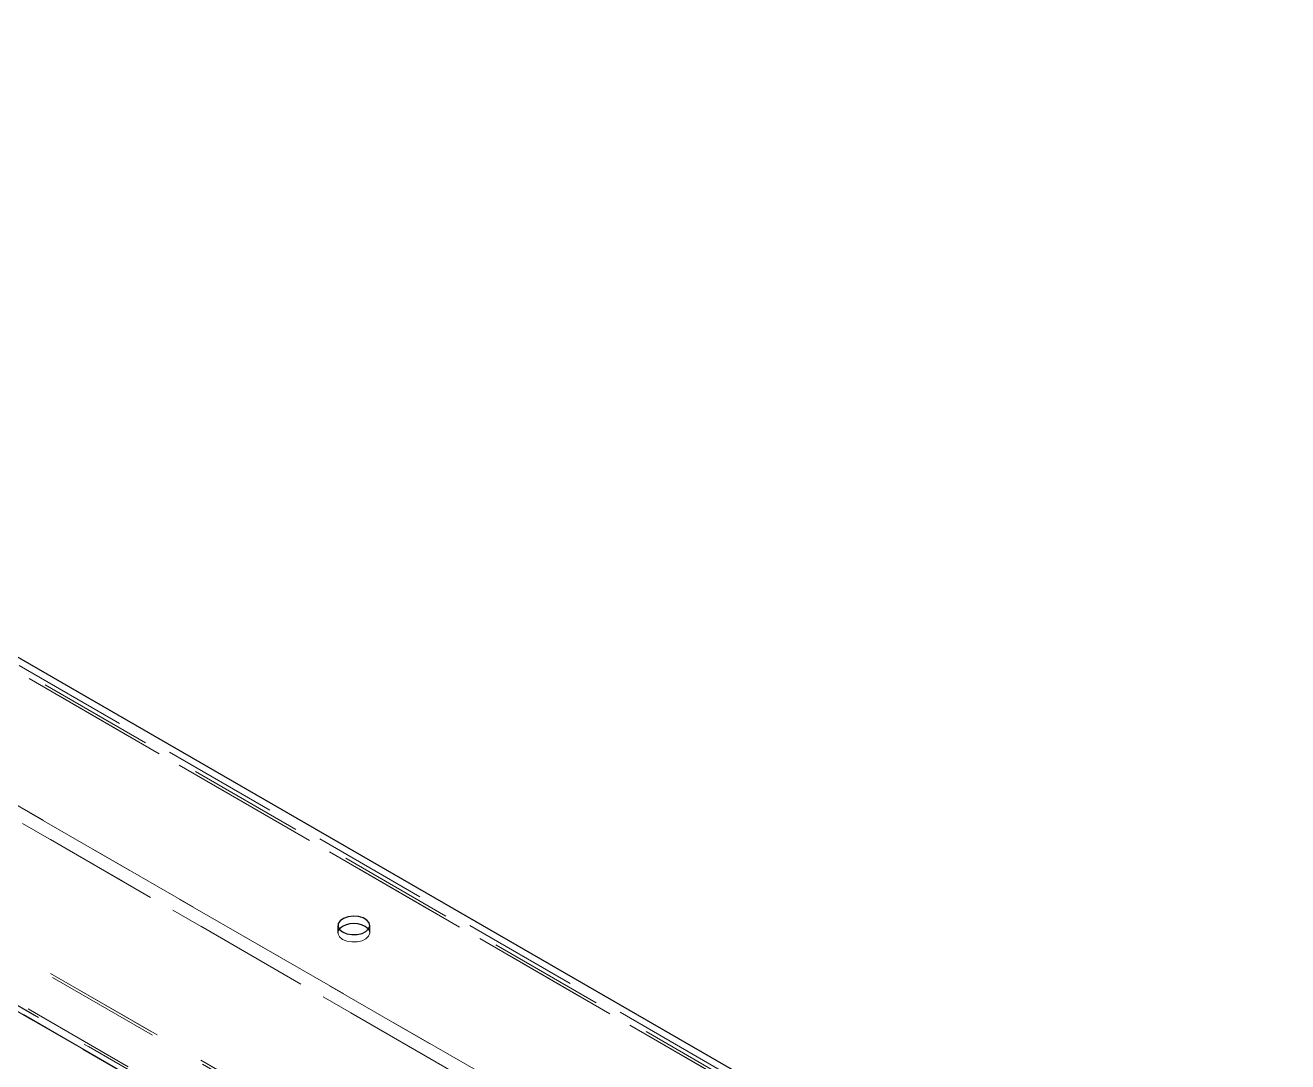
# Model space of a CAD drawing. Header units: millimetres. Extents: x 108 to 5832, y 144 to 4056.
# Drawn here: x 4961 to 5238.3, y 3130.1 to 3357.9 of the extents above; entities that cross this region are included whole.
import ezdxf

# ---------------------------------------------------------------- set-up
doc = ezdxf.new("R2010")
doc.units = ezdxf.units.MM
doc.header["$LTSCALE"] = 20
doc.linetypes.add('HIDDEN', pattern=[1.905, 1.27, -0.635])

msp = doc.modelspace()

# ---------------------------------------------------------------- linework, layer by layer
at = {"color": 1, "linetype": 'HIDDEN', "lineweight": 18}
for p, q in [((4136.91, 3690.52), (5317.77, 3008.81)), ((4108.62, 3674.19), (5289.49, 2992.49)), ((4176.5, 3667.66), (5316.36, 3009.63)), ((5317.36, 3009.73), (4177.09, 3667.99)), ((5344.64, 2994.94), (4180.75, 3666.84)), ((4136.91, 3661.12), (5317.77, 2979.42)), ((4135.49, 3658.67), (5316.36, 2976.97)), ((4151.05, 3652.96), (5290.9, 2994.94)), ((4108.62, 3644.79), (5289.49, 2963.09)), ((4109.04, 3643.88), (5289.9, 2962.18)), ((4110.04, 3643.97), (5290.9, 2962.27)), ((4115.83, 3628.06), (5280.01, 2955.99)), ((4116.05, 3629.24), (5279.51, 2957.59)), ((5279.51, 2956.28), (4116.05, 3627.93)), ((5279.56, 2956.33), (4116.23, 3627.9)), ((5280.59, 2957.57), (4116.77, 3629.43)), ((4116.97, 3628.71), (5281.15, 2956.65)), ((5029.66, 3160.05), (5029.66, 3158.42)), ((5036.66, 3158.42), (5036.66, 3160.05))]:
    msp.add_line(p, q, dxfattribs=at)
at = {"color": 7, "linetype": 'Continuous', "lineweight": 25}
msp.add_line((5344.64, 2996.57), (4180.75, 3668.47), dxfattribs=at)
at = {"color": 7, "linetype": 'Continuous', "lineweight": 25, "flags": 128}
msp.add_lwpolyline([(5030.69, 3158.63), (5031.63, 3158.24), (5032.73, 3158.05), (5033.88, 3158.08), (5034.96, 3158.32), (5035.83, 3158.75), (5036.42, 3159.32), (5036.66, 3159.97), (5036.52, 3160.63), (5036.01, 3161.23), (5035.2, 3161.7), (5034.16, 3161.99), (5033.02, 3162.07), (5031.89, 3161.94), (5030.9, 3161.6), (5030.16, 3161.09), (5029.74, 3160.47), (5029.69, 3159.8), (5030.02, 3159.17), (5030.69, 3158.63)], dxfattribs=at)
at = {"color": 1, "linetype": 'HIDDEN', "lineweight": 18, "flags": 128}
for points in [[(5029.96, 3159.24), (5029.74, 3158.84), (5029.69, 3158.17), (5030.02, 3157.53), (5030.69, 3156.99)], [(5030.69, 3156.99), (5031.63, 3156.61), (5032.73, 3156.42), (5033.88, 3156.44), (5034.96, 3156.69), (5035.83, 3157.12), (5036.42, 3157.69), (5036.66, 3158.34), (5036.52, 3159), (5036.37, 3159.24)]]:
    msp.add_lwpolyline(points, dxfattribs=at)
at = {"color": 7, "linetype": 'Continuous', "lineweight": 25}
msp.add_arc((5033.16, 3155.87), 4.65, 46.46, 133.54, dxfattribs=at)

doc.saveas('drawing.dxf')
